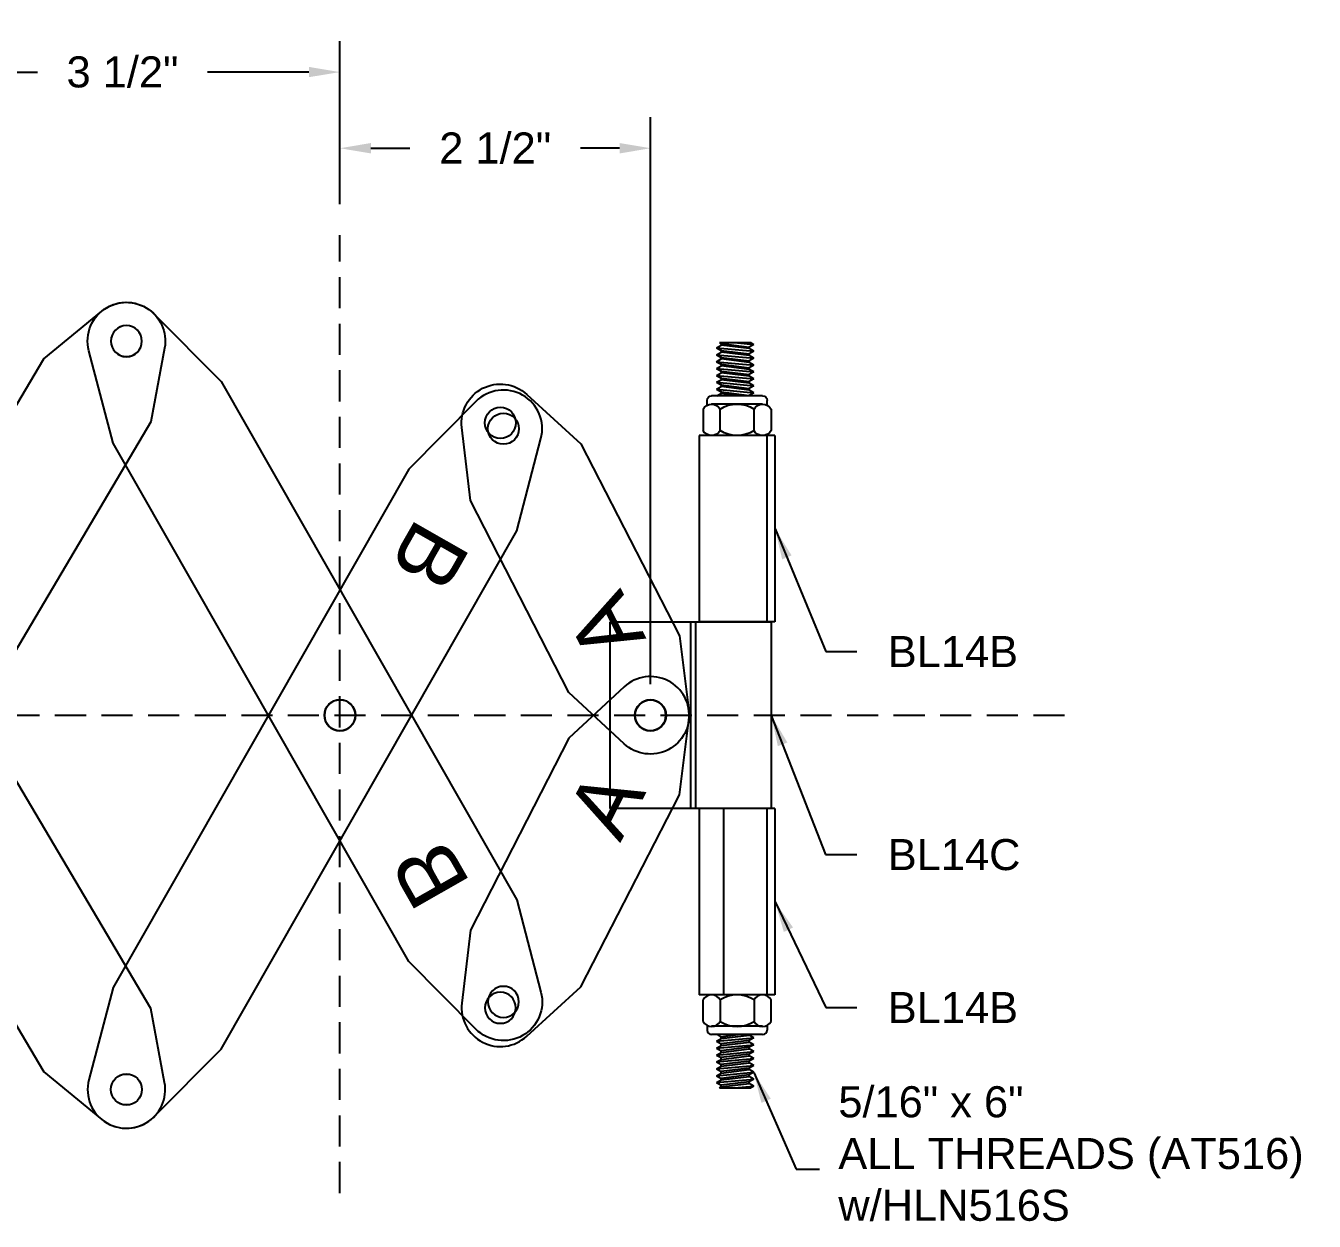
# Model space of a CAD drawing. Header units: inches. Extents: x 1.1 to 32.4, y -12.4 to 24.8.
# Drawn here: x 21.31 to 31.68, y 15.22 to 24.84 of the extents above; entities that cross this region are included whole.
import ezdxf

# ---------------------------------------------------------------- set-up
doc = ezdxf.new("R2010")
doc.units = ezdxf.units.IN
doc.header["$MEASUREMENT"] = 0
doc.linetypes.add('HIDDEN', pattern=[0.375, 0.25, -0.125])
for name, color, linetype in [('Anchors', 4, 'Continuous'), ('Conditions', 1, 'Continuous'), ('Dimensions', 3, 'Continuous'), ('Text', 2, 'Continuous')]:
    doc.layers.add(name, color=color, linetype=linetype)
doc.styles.add('Arial', font='arial.ttf')
doc.dimstyles.new('Arial', dxfattribs={"dimtxt": 0.25, "dimasz": 0.25, "dimexe": 0.25, "dimexo": 0.25, "dimgap": 0.25, "dimtad": 0, "dimtih": 1, "dimtoh": 1, "dimdec": 4, "dimzin": 0, "dimdsep": 46, "dimlunit": 4, "dimtxsty": 'Arial', "dimcen": 0.25, "dimadec": 0, "dimazin": 0, "dimtfac": 1, "dimtdec": 4, "dimtofl": 0, "dimtmove": 0, "dimatfit": 3, "dimfxl": 0, "dimfrac": 2, "dimtolj": 1, "dimtzin": 0, "dimarcsym": 0})

# ---------------------------------------------------------------- blocks, each defined once
blk = doc.blocks.new('*D13')
at = {"layer": 'Defpoints', "color": 0}
for p in [(23.834, 24.471), (23.834, 23.157), (20.334, 23.021)]:
    blk.add_point(p, dxfattribs=at)
at = {"layer": 'Dimensions', "color": 0, "lineweight": -2}
for p, q in [((20.334, 23.271), (20.334, 24.721)), ((23.834, 23.407), (23.834, 24.721)), ((20.584, 24.471), (21.399, 24.471)), ((23.584, 24.471), (22.769, 24.471))]:
    blk.add_line(p, q, dxfattribs=at)
at = {"layer": 'Dimensions', "color": 0}
for points in [[(20.584, 24.513), (20.584, 24.43), (20.334, 24.471)], [(23.584, 24.513), (23.584, 24.43), (23.834, 24.471)]]:
    blk.add_solid(points, dxfattribs=at)
at = {"layer": 'Dimensions', "color": 0, "insert": (22.084, 24.471), "char_height": 0.25, "attachment_point": 5, "style": 'Arial'}
blk.add_mtext('\\A1;3 1/2"', dxfattribs=at)
blk = doc.blocks.new('*D15')
at = {"layer": 'Defpoints', "color": 0}
for p in [(23.834, 23.858), (23.834, 23.157), (26.335, 19.292)]:
    blk.add_point(p, dxfattribs=at)
at = {"layer": 'Dimensions', "color": 0, "lineweight": -2}
for p, q in [((23.834, 23.407), (23.834, 24.108)), ((26.335, 19.542), (26.335, 24.108)), ((24.084, 23.858), (24.397, 23.858)), ((26.085, 23.858), (25.771, 23.858))]:
    blk.add_line(p, q, dxfattribs=at)
at = {"layer": 'Dimensions', "color": 0}
for points in [[(24.084, 23.9), (24.084, 23.816), (23.834, 23.858)], [(26.085, 23.9), (26.085, 23.816), (26.335, 23.858)]]:
    blk.add_solid(points, dxfattribs=at)
at = {"layer": 'Dimensions', "color": 0, "insert": (25.084, 23.858), "char_height": 0.25, "attachment_point": 5, "style": 'Arial'}
blk.add_mtext('\\A1;2 1/2"', dxfattribs=at)
blk = doc.blocks.new('HLN516S')
at = {"layer": 'Anchors'}
for p, q in [((-0.205, 0.32), (0.205, 0.32)), ((-0.274, 0.213), (-0.274, 0.04)), ((-0.242, 0.244), (-0.242, 0.283)), ((-0.205, 0.253), (0.205, 0.253)), ((-0.137, 0.04), (-0.137, 0.213)), ((0.137, 0.04), (0.137, 0.213)), ((0.242, 0.244), (0.242, 0.283)), ((0.274, 0.213), (0.274, 0.04)), ((-0.205, 0), (0.205, 0))]:
    blk.add_line(p, q, dxfattribs=at)
for centre, radius, start, end in [((-0.205, 0.283), 0.037, 90, 180), ((0.205, 0.283), 0.037, 0, 90), ((-0.205, 0.175), 0.0783, 29.0208, 150.9792), ((0, 0.001), 0.253, 57.1911, 122.8089), ((0.205, 0.175), 0.0783, 29.0208, 150.9792), ((-0.205, 0.078), 0.0783, 209.0208, 330.9792), ((0, 0.253), 0.253, 237.1911, 302.8089), ((0.205, 0.078), 0.0783, 209.0208, 330.9792)]:
    blk.add_arc(centre, radius, start, end, dxfattribs=at)
blk = doc.blocks.new('BL-14B&C')
for p, q in [((71.097, 26.473), (70.487, 26.473)), ((70.487, 26.473), (70.487, 24.973)), ((71.032, 26.473), (71.032, 24.973)), ((71.097, 26.473), (71.097, 24.973)), ((71.067, 24.97), (69.767, 24.97)), ((69.767, 24.97), (69.767, 23.47)), ((70.417, 24.97), (70.417, 23.47)), ((70.457, 24.97), (70.457, 23.47)), ((71.097, 24.973), (70.487, 24.973)), ((71.067, 24.97), (71.067, 23.47)), ((71.067, 23.47), (69.767, 23.47)), ((71.097, 23.469), (70.487, 23.469)), ((70.487, 23.469), (70.487, 21.969)), ((70.682, 23.469), (70.682, 21.969)), ((71.032, 23.469), (71.032, 21.969)), ((71.097, 23.469), (71.097, 21.969)), ((71.097, 21.969), (70.487, 21.969))]:
    blk.add_line(p, q)
blk.add_circle((70.096, 24.22), 0.125)
at = {"layer": 'Anchors'}
for p, q in [((70.627, 27.18), (70.664, 27.201)), ((70.627, 27.18), (70.927, 27.152)), ((70.627, 27.18), (70.664, 27.158)), ((70.65, 27.222), (70.664, 27.214)), ((70.65, 27.222), (70.902, 27.222)), ((70.664, 27.214), (70.664, 27.201)), ((70.664, 27.214), (70.89, 27.186)), ((70.89, 27.173), (70.664, 27.201)), ((70.769, 27.222), (70.927, 27.207)), ((70.927, 27.207), (70.89, 27.186)), ((70.89, 27.186), (70.89, 27.173)), ((70.927, 27.152), (70.89, 27.173)), ((70.927, 27.207), (70.902, 27.222)), ((70.627, 27.124), (70.664, 27.145)), ((70.627, 27.124), (70.664, 27.103)), ((70.627, 27.124), (70.927, 27.096)), ((70.627, 27.068), (70.664, 27.09)), ((70.627, 27.068), (70.664, 27.047)), ((70.627, 27.068), (70.927, 27.041)), ((70.664, 27.158), (70.664, 27.145)), ((70.664, 27.158), (70.89, 27.131)), ((70.89, 27.117), (70.664, 27.145)), ((70.664, 27.103), (70.664, 27.09)), ((70.664, 27.103), (70.89, 27.075)), ((70.89, 27.062), (70.664, 27.09)), ((70.927, 27.152), (70.89, 27.131)), ((70.89, 27.131), (70.89, 27.117)), ((70.927, 27.096), (70.89, 27.117)), ((70.927, 27.096), (70.89, 27.075)), ((70.89, 27.075), (70.89, 27.062)), ((70.627, 27.013), (70.664, 27.034)), ((70.627, 27.013), (70.664, 26.992)), ((70.627, 27.013), (70.927, 26.985)), ((70.627, 26.957), (70.664, 26.979)), ((70.664, 27.047), (70.664, 27.034)), ((70.664, 27.047), (70.89, 27.019)), ((70.89, 27.006), (70.664, 27.034)), ((70.664, 26.992), (70.664, 26.979)), ((70.664, 26.992), (70.89, 26.964)), ((70.89, 26.951), (70.664, 26.979)), ((70.927, 27.041), (70.89, 27.062)), ((70.927, 27.041), (70.89, 27.019)), ((70.89, 27.019), (70.89, 27.006)), ((70.927, 26.985), (70.89, 27.006)), ((70.927, 26.985), (70.89, 26.964)), ((70.89, 26.964), (70.89, 26.951)), ((70.627, 26.957), (70.664, 26.936)), ((70.627, 26.957), (70.927, 26.93)), ((70.627, 26.902), (70.664, 26.923)), ((70.627, 26.902), (70.664, 26.881)), ((70.627, 26.902), (70.927, 26.874)), ((70.627, 26.846), (70.664, 26.867)), ((70.664, 26.936), (70.664, 26.923)), ((70.664, 26.936), (70.89, 26.908)), ((70.89, 26.895), (70.664, 26.923)), ((70.664, 26.881), (70.664, 26.867)), ((70.664, 26.881), (70.89, 26.853)), ((70.89, 26.84), (70.664, 26.867)), ((70.927, 26.93), (70.89, 26.951)), ((70.927, 26.93), (70.89, 26.908)), ((70.89, 26.908), (70.89, 26.895)), ((70.927, 26.874), (70.89, 26.895)), ((70.927, 26.874), (70.89, 26.853)), ((70.627, 26.846), (70.664, 26.825)), ((70.627, 26.846), (70.927, 26.818)), ((70.632, 26.793), (70.664, 26.812)), ((70.664, 26.825), (70.664, 26.812)), ((70.664, 26.825), (70.89, 26.797)), ((70.817, 26.793), (70.664, 26.812)), ((70.89, 26.853), (70.89, 26.84)), ((70.927, 26.818), (70.89, 26.84)), ((70.927, 26.818), (70.89, 26.797)), ((70.89, 26.797), (70.89, 26.793)), ((70.627, 21.596), (70.927, 21.624)), ((70.627, 21.596), (70.664, 21.617)), ((70.627, 21.596), (70.664, 21.575)), ((70.632, 21.649), (70.664, 21.63)), ((70.817, 21.649), (70.664, 21.63)), ((70.664, 21.617), (70.89, 21.645)), ((70.664, 21.617), (70.664, 21.63)), ((70.89, 21.602), (70.664, 21.575)), ((70.664, 21.562), (70.89, 21.589)), ((70.664, 21.562), (70.664, 21.575)), ((70.89, 21.645), (70.89, 21.649)), ((70.927, 21.624), (70.89, 21.645)), ((70.927, 21.624), (70.89, 21.602)), ((70.89, 21.589), (70.89, 21.602)), ((70.927, 21.568), (70.89, 21.589)), ((70.627, 21.54), (70.927, 21.568)), ((70.627, 21.54), (70.664, 21.562)), ((70.627, 21.54), (70.664, 21.519)), ((70.627, 21.485), (70.927, 21.513)), ((70.627, 21.485), (70.664, 21.506)), ((70.627, 21.485), (70.664, 21.464)), ((70.89, 21.547), (70.664, 21.519)), ((70.664, 21.506), (70.89, 21.534)), ((70.664, 21.506), (70.664, 21.519)), ((70.89, 21.491), (70.664, 21.464)), ((70.664, 21.45), (70.89, 21.478)), ((70.927, 21.568), (70.89, 21.547)), ((70.89, 21.534), (70.89, 21.547)), ((70.927, 21.513), (70.89, 21.534)), ((70.927, 21.513), (70.89, 21.491)), ((70.89, 21.478), (70.89, 21.491)), ((70.927, 21.457), (70.89, 21.478)), ((70.627, 21.429), (70.927, 21.457)), ((70.627, 21.429), (70.664, 21.45)), ((70.627, 21.429), (70.664, 21.408)), ((70.627, 21.374), (70.927, 21.401)), ((70.627, 21.374), (70.664, 21.395)), ((70.627, 21.374), (70.664, 21.352)), ((70.664, 21.45), (70.664, 21.464)), ((70.89, 21.436), (70.664, 21.408)), ((70.664, 21.395), (70.89, 21.423)), ((70.664, 21.395), (70.664, 21.408)), ((70.89, 21.38), (70.664, 21.352)), ((70.664, 21.339), (70.89, 21.367)), ((70.927, 21.457), (70.89, 21.436)), ((70.89, 21.423), (70.89, 21.436)), ((70.927, 21.401), (70.89, 21.423)), ((70.927, 21.401), (70.89, 21.38)), ((70.89, 21.367), (70.89, 21.38)), ((70.927, 21.346), (70.89, 21.367)), ((70.627, 21.318), (70.927, 21.346)), ((70.627, 21.318), (70.664, 21.339)), ((70.627, 21.318), (70.664, 21.297)), ((70.627, 21.263), (70.927, 21.29)), ((70.627, 21.263), (70.664, 21.284)), ((70.627, 21.263), (70.664, 21.241)), ((70.664, 21.339), (70.664, 21.352)), ((70.89, 21.325), (70.664, 21.297)), ((70.664, 21.284), (70.89, 21.312)), ((70.664, 21.284), (70.664, 21.297)), ((70.89, 21.269), (70.664, 21.241)), ((70.927, 21.346), (70.89, 21.325)), ((70.89, 21.312), (70.89, 21.325)), ((70.927, 21.29), (70.89, 21.312)), ((70.927, 21.29), (70.89, 21.269)), ((70.89, 21.256), (70.89, 21.269)), ((70.65, 21.22), (70.664, 21.228)), ((70.65, 21.22), (70.902, 21.22)), ((70.664, 21.228), (70.89, 21.256)), ((70.664, 21.228), (70.664, 21.241)), ((70.769, 21.22), (70.927, 21.235)), ((70.927, 21.235), (70.89, 21.256)), ((70.927, 21.235), (70.902, 21.22))]:
    blk.add_line(p, q, dxfattribs=at)
for p in [(70.664, 27.214), (70.664, 27.158), (70.664, 27.103), (70.664, 27.047), (70.664, 26.992), (70.664, 26.936), (70.664, 26.881), (70.664, 26.825), (70.664, 21.617), (70.664, 21.562), (70.664, 21.506), (70.664, 21.45), (70.664, 21.395), (70.664, 21.339), (70.664, 21.284), (70.664, 21.228)]:
    blk.add_point(p, dxfattribs=at)
at = {"xscale": -1}
blk.add_blockref('HLN516S', (70.792, 26.473), dxfattribs=at)
at = {"rotation": 180}
blk.add_blockref('HLN516S', (70.792, 21.969), dxfattribs=at)
blk = doc.blocks.new('C')
blk.add_lwpolyline([(38.492, 44.18, 0.700208), (38.492, 44.767), (37.924, 44.973), (31.846, 44.973), (31.277, 44.767, 0.700208), (31.277, 44.18), (31.846, 43.973), (37.924, 43.973)], format="xyb", close=True)
for centre in [(31.384, 44.473), (34.885, 44.473), (38.385, 44.473)]:
    blk.add_circle(centre, 0.125)
at = {"layer": 'Text', "insert": (32.338, 44.719), "char_height": 0.5, "attachment_point": 1, "style": 'Arial'}
blk.add_mtext('C', dxfattribs=at)
blk = doc.blocks.new('B')
blk.add_lwpolyline([(31.3, 47.741), (32.041, 47.542), (36.846, 47.542), (37.588, 47.741, 0.767327), (37.588, 48.343), (36.846, 48.542), (32.041, 48.542), (31.3, 48.343, 0.767327)], format="xyb", close=True)
for centre in [(31.381, 48.042), (34.037, 48.042), (37.506, 48.042)]:
    blk.add_circle(centre, 0.125)
at = {"layer": 'Text', "insert": (32.334, 48.288), "char_height": 0.5, "attachment_point": 1, "style": 'Arial'}
blk.add_mtext('B', dxfattribs=at)
blk = doc.blocks.new('A')
blk.add_lwpolyline([(2.754, 0.293, -0.700208), (2.754, -0.293), (2.201, -0.5), (0.462, -0.5), (-0.107, -0.293, -0.700208), (-0.107, 0.293), (0.462, 0.5), (2.201, 0.5)], format="xyb", close=True)
for centre in [(0, 0), (2.647, 0)]:
    blk.add_circle(centre, 0.125)
at = {"layer": 'Text', "insert": (0.563, 0.246), "char_height": 0.5, "attachment_point": 1, "style": 'Arial'}
blk.add_mtext('A', dxfattribs=at)

msp = doc.modelspace()

# ---------------------------------------------------------------- linework, layer by layer
at = {"linetype": 'HIDDEN'}
for p, q in [((23.834178, 15.444584), (23.834178, 23.156961)), ((11.790547, 19.291535), (29.709873, 19.291535))]:
    msp.add_line(p, q, dxfattribs=at)

# ---------------------------------------------------------------- block references
at = {"layer": 'Conditions', "color": 7, "xscale": -1}
for name, p, rotation in [('C', (-35.702106, 11.891778), 239.4121084862776), ('B', (-1.033686, -34.076745), 299.6988815029184), ('A', (26.333207, 19.291535), 62.84841787675262)]:
    msp.add_blockref(name, p, dxfattribs=dict(at, rotation=rotation))
at = {"layer": 'Conditions', "color": 7}
for name, p, rotation in [('C', (-35.702106, 26.691292), 300.5878915137225), ('B', (-1.033686, 72.659814), 240.3011184970817), ('A', (26.333207, 19.291535), 117.1515821232473)]:
    msp.add_blockref(name, p, dxfattribs=dict(at, rotation=rotation))
at = {"layer": 'Conditions'}
msp.add_blockref('BL-14B&C', (-43.761324, -4.928918), dxfattribs=at)

# ---------------------------------------------------------------- texts
at = {"layer": 'Text', "char_height": 0.25, "style": 'Arial'}
for s, insert, attachment_point in [('\\A1;BL14B', (28.243823, 19.9299), 1), ('BL14C', (28.243645, 18.294973), 1), ('BL14B', (28.243823, 17.063035), 1), ('5/16" x 6"\\PALL THREADS (AT516)\\Pw/HLN516S', (27.845571, 15.761018), 4)]:
    msp.add_mtext(s, dxfattribs=dict(at, insert=insert, attachment_point=attachment_point))

# ---------------------------------------------------------------- dimensions: what is measured, and where the dimension line sits
at = {"layer": 'Dimensions'}
dim = msp.add_linear_dim(base=(23.834178, 24.471422), p1=(20.334178, 23.020861), p2=(23.834178, 23.156961), dimstyle='Arial', override={"dimpost": ''}, dxfattribs=at)
dim.commit()
dim.dimension.update_dxf_attribs({"geometry": '*D13', "text_midpoint": (22.084178, 24.471422)})
dim = msp.add_linear_dim(base=(23.834178, 23.85816), p1=(26.335149, 19.291535), p2=(23.834178, 23.156961), angle=180, dimstyle='Arial', override={"dimpost": ''}, dxfattribs=at)
dim.commit()
dim.dimension.update_dxf_attribs({"geometry": '*D15', "text_midpoint": (25.083981, 23.85816), "dimtype": 160})

# ---------------------------------------------------------------- leaders
at = {"layer": 'Text', "annotation_type": 0, "has_hookline": 1, "hookline_direction": 0}
for points, text_width in [([(27.336121, 20.794229), (27.743823, 19.8049), (27.993823, 19.8049)], 1.004434), ([(27.306119, 19.29074), (27.743645, 18.169973), (27.993645, 18.169973)], 1.028479), ([(27.336121, 17.790139), (27.743823, 16.938035), (27.993823, 16.938035)], 1.004434), ([(27.164178, 16.416419), (27.505285, 15.636018), (27.692785, 15.636018)], 3.733288)]:
    msp.add_leader(points, dimstyle='Arial', override={"dimgap": 0.25, "dimtad": 0}, dxfattribs=dict(at, text_width=text_width))

doc.saveas('drawing.dxf')
